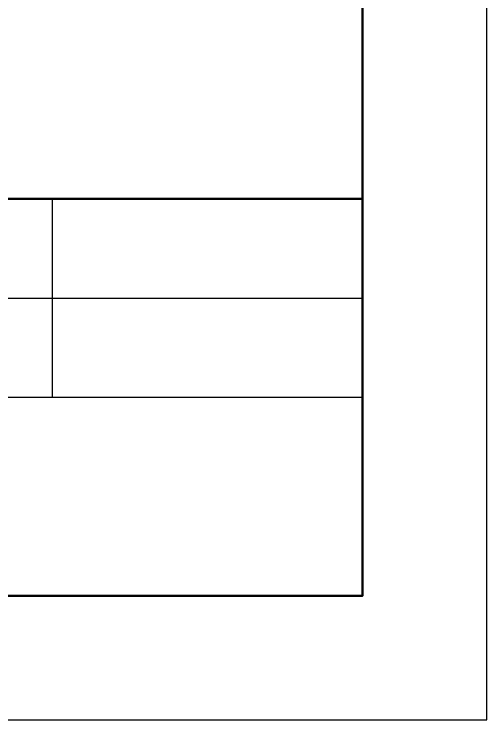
# Model space of a CAD drawing. Header units: millimetres. Extents: x 0 to 1320, y -350 to 297.
# Drawn here: x 381.9 to 420, y -350 to -293.1 of the extents above; entities that cross this region are included whole.
import ezdxf

# ---------------------------------------------------------------- set-up
doc = ezdxf.new("R2010")
doc.units = ezdxf.units.MM

msp = doc.modelspace()

# ---------------------------------------------------------------- linework, layer by layer
at = {"color": 1}
msp.add_lwpolyline([(0, -350), (420, -350), (420, -53), (0, -53), (0, -350)], dxfattribs=at)
at = {"lineweight": 50}
for points in [[(10, -340), (410, -340), (410, -63), (10, -63), (10, -340)], [(270, -340), (410, -340), (410, -308), (270, -308), (270, -340)]]:
    msp.add_lwpolyline(points, dxfattribs=at)
at = {"lineweight": 25}
for points in [[(385, -308), (385, -324)], [(330, -316), (410, -316)], [(330, -324), (410, -324)]]:
    msp.add_lwpolyline(points, dxfattribs=at)

doc.saveas('drawing.dxf')
